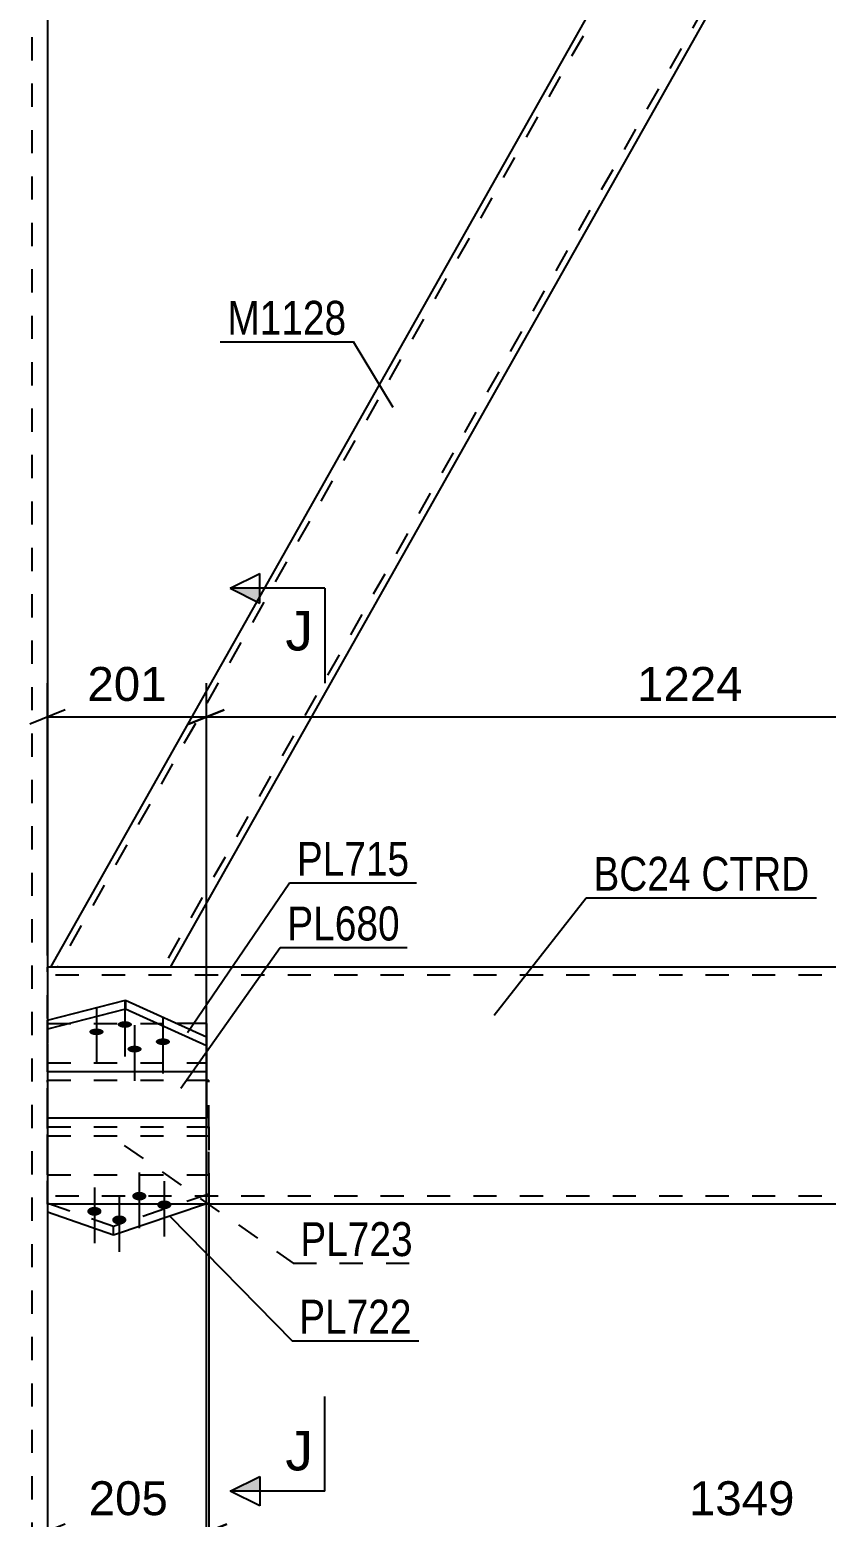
# Model space of a CAD drawing. Header units: millimetres. Extents: x -424 to 417, y -243 to 351.
# Drawn here: x -273.5 to -206.2, y 35.4 to 161 of the extents above; entities that cross this region are included whole.
import ezdxf

# ---------------------------------------------------------------- set-up
doc = ezdxf.new("R2010")
doc.units = ezdxf.units.MM
doc.linetypes.add('DXK_LINE_DOT2', pattern=[3.9198, 1.9599, -1.9599])
doc.styles.add('Arial', font='ARIAL.TTF', dxfattribs={"height": 0.2})
doc.styles.add('Arial Narrow', font='ARIALN.TTF', dxfattribs={"height": 0.2})

# ---------------------------------------------------------------- blocks, each defined once
blk = doc.blocks.new('Part-284935898-3021 - 2944')
at = {"color": 2, "linetype": 'Continuous'}
for p, q in [((-159.46, 81.8), (-271.96, 81.81)), ((-143.89, 61.8), (-143.89, 69.33)), ((-143.89, 61.8), (-271.96, 61.81))]:
    blk.add_line(p, q, dxfattribs=at)
at = {"color": 7, "linetype": 'DXK_LINE_DOT2'}
for p, q in [((-271.96, 61.81), (-271.96, 81.81)), ((-143.89, 81.8), (-159.46, 81.8)), ((-143.89, 81.8), (-143.89, 69.33)), ((-143.89, 81.14), (-271.96, 81.14)), ((-143.89, 62.47), (-271.96, 62.47)), ((-143.89, 62.47), (-143.89, 62.52))]:
    blk.add_line(p, q, dxfattribs=at)
blk = doc.blocks.new('Part-284935898-3131 - 2944')
at = {"color": 7, "linetype": 'DXK_LINE_DOT2'}
for p, q in [((-273.29, 305.38), (-273.29, 32.65)), ((-271.96, 77.34), (-271.96, 75.31))]:
    blk.add_line(p, q, dxfattribs=at)
at = {"color": 2, "linetype": 'Continuous'}
for p, q in [((-271.96, 298.78), (-271.96, 77.34)), ((-271.96, 75.31), (-271.96, 32.65))]:
    blk.add_line(p, q, dxfattribs=at)
blk = doc.blocks.new('Part-284935898-3120 - 2944')
at = {"color": 2, "linetype": 'Continuous'}
for p, q in [((-271.96, 77.34), (-265.39, 79.03)), ((-265.39, 78.28), (-271.96, 76.59)), ((-265.39, 79.03), (-258.55, 75.93)), ((-265.39, 79.03), (-265.39, 78.28)), ((-258.55, 75.18), (-265.39, 78.28)), ((-271.96, 75.31), (-271.96, 77.34)), ((-258.55, 75.93), (-258.55, 72.99)), ((-258.55, 72.99), (-271.96, 72.99))]:
    blk.add_line(p, q, dxfattribs=at)
at = {"color": 7, "linetype": 'DXK_LINE_DOT2'}
for p, q in [((-271.96, 72.99), (-271.96, 76.59)), ((-271.96, 73.74), (-258.55, 73.74))]:
    blk.add_line(p, q, dxfattribs=at)
blk = doc.blocks.new('Part-284935898-3149 - 2944')
at = {"color": 7, "linetype": 'DXK_LINE_DOT2'}
for p, q in [((-271.96, 68.33), (-258.33, 68.33)), ((-271.96, 68.33), (-271.96, 61.13)), ((-258.33, 68.33), (-258.33, 61.9)), ((-271.96, 67.58), (-258.33, 67.58)), ((-266.39, 59.93), (-271.96, 61.88)), ((-258.33, 62.65), (-266.39, 59.93)), ((-258.33, 61.9), (-258.61, 61.81)), ((-266.39, 59.18), (-266.39, 59.93))]:
    blk.add_line(p, q, dxfattribs=at)
at = {"color": 2, "linetype": 'Continuous'}
for p, q in [((-258.61, 61.81), (-266.39, 59.18)), ((-266.39, 59.18), (-271.96, 61.13))]:
    blk.add_line(p, q, dxfattribs=at)
blk = doc.blocks.new('Bolt-284935898-3191 - 2944')
at = {"linetype": 'Continuous'}
for points in [[(-267.83, 76.63), (-267.71, 76.63), (-267.59, 76.61), (-267.48, 76.58), (-267.38, 76.54), (-267.31, 76.5), (-267.26, 76.44), (-267.23, 76.39), (-267.23, 76.33), (-267.26, 76.27), (-267.31, 76.22), (-267.38, 76.17), (-267.48, 76.13), (-267.59, 76.1), (-267.71, 76.09), (-267.83, 76.08), (-267.95, 76.09), (-268.07, 76.1), (-268.18, 76.13), (-268.28, 76.17), (-268.35, 76.22), (-268.4, 76.27), (-268.43, 76.33), (-268.43, 76.39), (-268.4, 76.44), (-268.35, 76.5), (-268.28, 76.54), (-268.18, 76.58), (-268.07, 76.61), (-267.95, 76.63)], [(-265.44, 77.25), (-265.31, 77.24), (-265.19, 77.23), (-265.08, 77.2), (-264.99, 77.16), (-264.92, 77.11), (-264.87, 77.06), (-264.84, 77), (-264.84, 76.95), (-264.87, 76.89), (-264.92, 76.84), (-264.99, 76.79), (-265.08, 76.75), (-265.19, 76.72), (-265.31, 76.71), (-265.44, 76.7), (-265.56, 76.71), (-265.68, 76.72), (-265.79, 76.75), (-265.88, 76.79), (-265.96, 76.84), (-266.01, 76.89), (-266.03, 76.95), (-266.03, 77), (-266.01, 77.06), (-265.96, 77.11), (-265.88, 77.16), (-265.79, 77.2), (-265.68, 77.23), (-265.56, 77.24)], [(-262.22, 75.8), (-262.1, 75.8), (-261.98, 75.78), (-261.87, 75.75), (-261.77, 75.71), (-261.7, 75.66), (-261.65, 75.61), (-261.62, 75.55), (-261.62, 75.49), (-261.65, 75.43), (-261.7, 75.38), (-261.77, 75.33), (-261.87, 75.29), (-261.98, 75.26), (-262.1, 75.24), (-262.22, 75.24), (-262.35, 75.24), (-262.46, 75.26), (-262.57, 75.29), (-262.67, 75.33), (-262.74, 75.38), (-262.79, 75.43), (-262.82, 75.49), (-262.82, 75.55), (-262.79, 75.61), (-262.74, 75.66), (-262.67, 75.71), (-262.57, 75.75), (-262.46, 75.78), (-262.35, 75.8)], [(-264.61, 75.19), (-264.49, 75.18), (-264.37, 75.16), (-264.26, 75.13), (-264.17, 75.09), (-264.09, 75.04), (-264.04, 74.99), (-264.02, 74.93), (-264.02, 74.87), (-264.04, 74.81), (-264.09, 74.76), (-264.17, 74.71), (-264.26, 74.67), (-264.37, 74.64), (-264.49, 74.62), (-264.61, 74.62), (-264.74, 74.62), (-264.86, 74.64), (-264.97, 74.67), (-265.06, 74.71), (-265.13, 74.76), (-265.18, 74.81), (-265.21, 74.87), (-265.21, 74.93), (-265.18, 74.99), (-265.13, 75.04), (-265.06, 75.09), (-264.97, 75.13), (-264.86, 75.16), (-264.74, 75.18)]]:
    blk.add_hatch(color=1, dxfattribs=at).paths.add_polyline_path(points)
at = {"color": 1, "linetype": 'Continuous'}
for p, q in [((-267.83, 78.36), (-267.83, 73.66)), ((-265.44, 78.98), (-265.44, 74.28)), ((-264.61, 76.91), (-264.61, 72.21)), ((-262.22, 77.53), (-262.22, 72.83))]:
    blk.add_line(p, q, dxfattribs=at)
blk = doc.blocks.new('Bolt-284935898-3211 - 2944')
at = {"linetype": 'Continuous'}
for points in [[(-264.21, 62.84), (-264.08, 62.84), (-263.96, 62.81), (-263.85, 62.77), (-263.76, 62.72), (-263.69, 62.66), (-263.64, 62.59), (-263.61, 62.52), (-263.61, 62.44), (-263.64, 62.37), (-263.69, 62.3), (-263.76, 62.24), (-263.85, 62.19), (-263.96, 62.15), (-264.08, 62.12), (-264.21, 62.12), (-264.33, 62.12), (-264.45, 62.15), (-264.56, 62.19), (-264.65, 62.24), (-264.73, 62.3), (-264.78, 62.37), (-264.8, 62.44), (-264.8, 62.52), (-264.78, 62.59), (-264.73, 62.66), (-264.65, 62.72), (-264.56, 62.77), (-264.45, 62.81), (-264.33, 62.84)], [(-268, 61.57), (-267.88, 61.56), (-267.76, 61.54), (-267.65, 61.5), (-267.56, 61.45), (-267.48, 61.39), (-267.43, 61.31), (-267.41, 61.24), (-267.41, 61.16), (-267.43, 61.08), (-267.48, 61.01), (-267.56, 60.95), (-267.65, 60.9), (-267.76, 60.86), (-267.88, 60.83), (-268, 60.82), (-268.13, 60.83), (-268.25, 60.86), (-268.36, 60.9), (-268.45, 60.95), (-268.52, 61.01), (-268.57, 61.08), (-268.6, 61.16), (-268.6, 61.24), (-268.57, 61.31), (-268.52, 61.39), (-268.45, 61.45), (-268.36, 61.5), (-268.25, 61.54), (-268.13, 61.56)], [(-262.1, 62.12), (-261.98, 62.11), (-261.86, 62.09), (-261.75, 62.05), (-261.65, 62), (-261.58, 61.93), (-261.53, 61.86), (-261.5, 61.79), (-261.5, 61.71), (-261.53, 61.64), (-261.58, 61.56), (-261.65, 61.5), (-261.75, 61.45), (-261.86, 61.41), (-261.98, 61.39), (-262.1, 61.38), (-262.22, 61.39), (-262.34, 61.41), (-262.45, 61.45), (-262.55, 61.5), (-262.62, 61.56), (-262.67, 61.64), (-262.7, 61.71), (-262.7, 61.79), (-262.67, 61.86), (-262.62, 61.93), (-262.55, 62), (-262.45, 62.05), (-262.34, 62.09), (-262.22, 62.11)], [(-265.9, 60.85), (-265.77, 60.84), (-265.65, 60.82), (-265.54, 60.78), (-265.45, 60.72), (-265.38, 60.66), (-265.33, 60.59), (-265.3, 60.51), (-265.3, 60.43), (-265.33, 60.35), (-265.38, 60.28), (-265.45, 60.21), (-265.54, 60.16), (-265.65, 60.12), (-265.77, 60.1), (-265.9, 60.09), (-266.02, 60.1), (-266.14, 60.12), (-266.25, 60.16), (-266.34, 60.21), (-266.42, 60.28), (-266.47, 60.35), (-266.49, 60.43), (-266.49, 60.51), (-266.47, 60.59), (-266.42, 60.66), (-266.34, 60.72), (-266.25, 60.78), (-266.14, 60.82), (-266.02, 60.84)]]:
    blk.add_hatch(color=1, dxfattribs=at).paths.add_polyline_path(points)
at = {"color": 1, "linetype": 'Continuous'}
for p, q in [((-264.21, 64.48), (-264.21, 59.79)), ((-268, 63.2), (-268, 58.5)), ((-262.1, 63.75), (-262.1, 59.06)), ((-265.9, 62.47), (-265.9, 57.77))]:
    blk.add_line(p, q, dxfattribs=at)
blk = doc.blocks.new('Part-284935898-6391 - 2944')
at = {"color": 2, "linetype": 'Continuous'}
for p, q in [((-215.51, 181.47), (-271.71, 81.81)), ((-210.46, 172.51), (-215.51, 181.47)), ((-210.46, 172.51), (-261.6, 81.81))]:
    blk.add_line(p, q, dxfattribs=at)
at = {"color": 7, "linetype": 'DXK_LINE_DOT2'}
for p, q in [((-215.2, 180.93), (-271.09, 81.81)), ((-210.77, 173.06), (-262.22, 81.81)), ((-261.6, 81.81), (-271.71, 81.81))]:
    blk.add_line(p, q, dxfattribs=at)
blk = doc.blocks.new('Part-284935898-6398 - 2944')
at = {"color": 7, "linetype": 'DXK_LINE_DOT2'}
for p, q in [((-271.96, 69.06), (-271.96, 77.06)), ((-271.96, 77.06), (-261.03, 77.06)), ((-258.55, 75.93), (-258.55, 72.99))]:
    blk.add_line(p, q, dxfattribs=at)
at = {"color": 2, "linetype": 'Continuous'}
for p, q in [((-258.55, 77.06), (-261.03, 77.06)), ((-258.55, 77.06), (-258.55, 75.93)), ((-258.55, 72.99), (-258.55, 69.06)), ((-258.55, 69.06), (-271.96, 69.06))]:
    blk.add_line(p, q, dxfattribs=at)
blk = doc.blocks.new('Part-284935898-6410 - 2944')
at = {"color": 7, "linetype": 'DXK_LINE_DOT2'}
for p, q in [((-271.96, 64.27), (-271.96, 72.27)), ((-271.96, 72.27), (-258.33, 72.27)), ((-258.33, 64.27), (-258.33, 72.27)), ((-271.96, 64.27), (-258.33, 64.27))]:
    blk.add_line(p, q, dxfattribs=at)
blk = doc.blocks.new('StraightDimension-284935898-10468 - 2944')
at = {"color": 7, "linetype": 'Continuous'}
for p, q in [((-271.96, 82.81), (-271.96, 105.8)), ((-258.55, 5.21), (-258.55, 105.8)), ((-270.46, 103.55), (-273.46, 102.35)), ((-260.05, 102.35), (-257.05, 103.55)), ((-271.96, 102.95), (-258.55, 102.95))]:
    blk.add_line(p, q, dxfattribs=at)
at = {"color": 0}
blk.add_wipeout([(-261.32, 103.7), (-261.32, 107.9), (-269.19, 107.9), (-269.19, 103.7)], dxfattribs=at)
at = {"color": 3, "style": 'Arial'}
blk.add_text('201', height=2.865, dxfattribs=at).set_placement((-268.59, 104.3))
blk = doc.blocks.new('StraightDimension-284935898-10467 - 2944')
at = {"color": 7, "linetype": 'Continuous'}
for p, q in [((-258.55, 5.21), (-258.55, 105.8)), ((-176.93, 76.48), (-176.93, 105.8)), ((-257.05, 103.55), (-260.05, 102.35)), ((-178.43, 102.35), (-175.43, 103.55)), ((-258.55, 102.95), (-176.93, 102.95))]:
    blk.add_line(p, q, dxfattribs=at)
at = {"color": 0}
blk.add_wipeout([(-212.7, 103.7), (-212.7, 107.9), (-222.79, 107.9), (-222.79, 103.7)], dxfattribs=at)
at = {"color": 3, "style": 'Arial'}
blk.add_text('1224', height=2.865, dxfattribs=at).set_placement((-222.19, 104.3))
blk = doc.blocks.new('StraightDimension-284935898-10396 - 2944')
at = {"color": 7, "linetype": 'Continuous'}
for p, q in [((-168.4, 65.94), (-168.4, 31.79)), ((-258.33, 64.32), (-258.33, 31.79)), ((-256.83, 34.79), (-259.83, 33.59)), ((-258.33, 34.19), (-168.4, 34.19)), ((-169.9, 33.59), (-166.9, 34.79))]:
    blk.add_line(p, q, dxfattribs=at)
at = {"color": 0}
blk.add_wipeout([(-208.31, 34.94), (-208.31, 39.14), (-218.41, 39.14), (-218.41, 34.94)], dxfattribs=at)
at = {"color": 3, "style": 'Arial'}
blk.add_text('1349', height=2.865, dxfattribs=at).set_placement((-217.81, 35.54))
blk = doc.blocks.new('StraightDimension-284935898-9864 - 2944')
at = {"color": 7, "linetype": 'Continuous'}
for p, q in [((-115.32, 60.3), (-116.52, 63.3)), ((-142.89, 61.8), (-105.73, 61.8)), ((-115.92, 9.21), (-115.92, 61.8)), ((-116.52, 10.71), (-115.32, 7.71)), ((-270.96, 9.21), (-112.4, 9.21))]:
    blk.add_line(p, q, dxfattribs=at)
at = {"color": 0}
blk.add_wipeout([(-116.67, 40.56), (-120.87, 40.56), (-120.87, 30.46), (-116.67, 30.46)], dxfattribs=at)
at = {"color": 3, "style": 'Arial'}
blk.add_text('4637', height=2.865, rotation=90.0002, dxfattribs=at).set_placement((-117.27, 31.06))
at = {"color": 0, "linetype": 'Continuous'}
for points in [[(-105.13, 62.4), (-105.13, 66.6), (-115.22, 66.6), (-115.22, 62.4)], [(-111.8, 9.81), (-111.8, 14.01), (-115.22, 14.01), (-115.22, 9.81)]]:
    blk.add_wipeout(points, dxfattribs=at)
at = {"color": 3, "linetype": 'Continuous', "style": 'Arial'}
for s, height, p in [('4637', 2.865, (-114.62, 63)), ('0', 2.87, (-114.62, 10.41))]:
    blk.add_text(s, height=height, dxfattribs=at).set_placement(p)
blk = doc.blocks.new('StraightDimension-284935898-10397 - 2944')
at = {"color": 7, "linetype": 'Continuous'}
for p, q in [((-258.33, 64.32), (-258.33, 31.79)), ((-271.96, 60.81), (-271.96, 31.79)), ((-270.46, 34.79), (-273.46, 33.59)), ((-271.96, 34.19), (-258.33, 34.19)), ((-259.83, 33.59), (-256.83, 34.79))]:
    blk.add_line(p, q, dxfattribs=at)
at = {"color": 0}
blk.add_wipeout([(-261.21, 34.94), (-261.21, 39.14), (-269.08, 39.14), (-269.08, 34.94)], dxfattribs=at)
at = {"color": 3, "style": 'Arial'}
blk.add_text('205', height=2.865, dxfattribs=at).set_placement((-268.48, 35.54))
blk = doc.blocks.new('Mark-284935898-3017 - 2944')
at = {"color": 0}
for points in [[(-217.66, 88.27), (-217.66, 91.27), (-225.88, 91.27), (-225.88, 88.27)], [(-207.64, 88.27), (-207.64, 91.27), (-216.76, 91.27), (-216.76, 88.27)]]:
    blk.add_wipeout(points, dxfattribs=at)
for points in [[(-217.66, 88.27), (-217.66, 91.27), (-225.88, 91.27), (-225.88, 88.27)], [(-207.64, 88.27), (-207.64, 91.27), (-216.76, 91.27), (-216.76, 88.27)]]:
    blk.add_wipeout(points, dxfattribs=at)
at = {"color": 30, "linetype": 'Continuous'}
for p, q in [((-234.26, 77.75), (-226.48, 87.67)), ((-226.48, 87.67), (-207.04, 87.67))]:
    blk.add_line(p, q, dxfattribs=at)
at = {"color": 3, "style": 'Arial Narrow'}
for s, p in [('BC24', (-225.88, 88.27)), ('CTRD', (-216.76, 88.27))]:
    blk.add_text(s, height=2.863, dxfattribs=at).set_placement(p)
blk = doc.blocks.new('Mark-284935898-10611 - 2944')
at = {"color": 0}
blk.add_wipeout([(-241.42, 89.53), (-241.42, 92.53), (-250.92, 92.53), (-250.92, 89.53)], dxfattribs=at)
blk.add_wipeout([(-241.42, 89.53), (-241.42, 92.53), (-250.92, 92.53), (-250.92, 89.53)], dxfattribs=at)
at = {"color": 30, "linetype": 'Continuous'}
for p, q in [((-260.13, 76.3), (-251.52, 88.93)), ((-251.52, 88.93), (-240.82, 88.93))]:
    blk.add_line(p, q, dxfattribs=at)
at = {"color": 3, "style": 'Arial Narrow'}
blk.add_text('PL715', height=2.863, dxfattribs=at).set_placement((-250.92, 89.53))
blk = doc.blocks.new('SectionMark-284935898-13411 - 2944')
at = {"linetype": 'Continuous'}
for points in [[(-254.05, 113.81), (-254.05, 112.56), (-256.55, 113.81)], [(-254.05, 38.82), (-254.05, 37.57), (-256.55, 37.57)]]:
    blk.add_hatch(color=6, dxfattribs=at).paths.add_polyline_path(points)
at = {"color": 6, "linetype": 'Continuous'}
for p, q in [((-256.55, 113.81), (-254.05, 115.06)), ((-254.05, 112.56), (-254.05, 115.06)), ((-248.55, 113.81), (-256.55, 113.81)), ((-256.55, 113.81), (-254.05, 112.56)), ((-248.55, 113.81), (-248.55, 105.81)), ((-248.55, 37.57), (-248.55, 45.57)), ((-256.55, 37.57), (-254.05, 38.82)), ((-254.05, 38.82), (-254.05, 36.32)), ((-248.55, 37.57), (-256.55, 37.57)), ((-254.05, 36.32), (-256.55, 37.57))]:
    blk.add_line(p, q, dxfattribs=at)
at = {"color": 0, "linetype": 'Continuous'}
for points in [[(-249.55, 108.56), (-249.55, 112.06), (-251.88, 112.06), (-251.88, 108.56)], [(-249.55, 39.32), (-249.55, 42.82), (-251.88, 42.82), (-251.88, 39.32)]]:
    blk.add_wipeout(points, dxfattribs=at)
at = {"color": 3, "linetype": 'Continuous', "style": 'Arial'}
for p in [(-251.88, 108.56), (-251.88, 39.32)]:
    blk.add_text('J', height=3.34, dxfattribs=at).set_placement(p)
blk = doc.blocks.new('Mark-284935898-10059 - 2944')
at = {"color": 0}
blk.add_wipeout([(-246.73, 135.22), (-246.73, 138.22), (-256.78, 138.22), (-256.78, 135.22)], dxfattribs=at)
blk.add_wipeout([(-246.73, 135.22), (-246.73, 138.22), (-256.78, 138.22), (-256.78, 135.22)], dxfattribs=at)
at = {"color": 30, "linetype": 'Continuous'}
for p in [(-257.38, 134.62), (-242.77, 129.07)]:
    blk.add_line(p, (-246.13, 134.62), dxfattribs=at)
at = {"color": 3, "style": 'Arial Narrow'}
blk.add_text('M1128', height=2.863, dxfattribs=at).set_placement((-256.78, 135.22))
blk = doc.blocks.new('Mark-284935898-10614 - 2944')
at = {"color": 0}
blk.add_wipeout([(-241.22, 50.87), (-241.22, 53.87), (-250.72, 53.87), (-250.72, 50.87)], dxfattribs=at)
blk.add_wipeout([(-241.22, 50.87), (-241.22, 53.87), (-250.72, 53.87), (-250.72, 50.87)], dxfattribs=at)
at = {"color": 30, "linetype": 'Continuous'}
for p, q in [((-261.64, 60.78), (-251.32, 50.27)), ((-251.32, 50.27), (-240.62, 50.27))]:
    blk.add_line(p, q, dxfattribs=at)
at = {"color": 3, "style": 'Arial Narrow'}
blk.add_text('PL722', height=2.863, dxfattribs=at).set_placement((-250.72, 50.87))
blk = doc.blocks.new('Mark-284935898-10617 - 2944')
at = {"color": 0}
blk.add_wipeout([(-242.21, 84.07), (-242.21, 87.07), (-251.72, 87.07), (-251.72, 84.07)], dxfattribs=at)
blk.add_wipeout([(-242.21, 84.07), (-242.21, 87.07), (-251.72, 87.07), (-251.72, 84.07)], dxfattribs=at)
at = {"color": 30, "linetype": 'Continuous'}
for p, q in [((-260.7, 71.61), (-252.32, 83.47)), ((-252.32, 83.47), (-241.61, 83.47))]:
    blk.add_line(p, q, dxfattribs=at)
at = {"color": 3, "style": 'Arial Narrow'}
blk.add_text('PL680', height=2.863, dxfattribs=at).set_placement((-251.72, 84.07))
blk = doc.blocks.new('Mark-284935898-10620 - 2944')
at = {"color": 0}
blk.add_wipeout([(-241.11, 57.42), (-241.11, 60.42), (-250.62, 60.42), (-250.62, 57.42)], dxfattribs=at)
blk.add_wipeout([(-241.11, 57.42), (-241.11, 60.42), (-250.62, 60.42), (-250.62, 57.42)], dxfattribs=at)
at = {"color": 30, "linetype": 'DXK_LINE_DOT2'}
for p, q in [((-265.5, 66.77), (-251.22, 56.82)), ((-251.22, 56.82), (-240.51, 56.82))]:
    blk.add_line(p, q, dxfattribs=at)
at = {"color": 3, "style": 'Arial Narrow'}
blk.add_text('PL723', height=2.863, dxfattribs=at).set_placement((-250.62, 57.42))

msp = doc.modelspace()

# ---------------------------------------------------------------- block references
for name in ['Part-284935898-3131 - 2944', 'Part-284935898-6391 - 2944', 'Part-284935898-3021 - 2944', 'Part-284935898-3120 - 2944', 'Bolt-284935898-3191 - 2944', 'Part-284935898-6398 - 2944', 'Part-284935898-6410 - 2944', 'Part-284935898-3149 - 2944', 'Bolt-284935898-3211 - 2944']:
    msp.add_blockref(name, (0, 0))

# ---------------------------------------------------------------- next in the draw order: block references
for name in ['Mark-284935898-10059 - 2944', 'StraightDimension-284935898-10468 - 2944']:
    msp.add_blockref(name, (0, 0))

# ---------------------------------------------------------------- next in the draw order: block references
msp.add_blockref('StraightDimension-284935898-10467 - 2944', (0, 0))

# ---------------------------------------------------------------- next in the draw order: block references
for name in ['Mark-284935898-10611 - 2944', 'Mark-284935898-3017 - 2944', 'StraightDimension-284935898-10396 - 2944']:
    msp.add_blockref(name, (0, 0))

# ---------------------------------------------------------------- next in the draw order: block references
msp.add_blockref('StraightDimension-284935898-9864 - 2944', (0, 0))

# ---------------------------------------------------------------- next in the draw order: block references
msp.add_blockref('StraightDimension-284935898-10397 - 2944', (0, 0))

# ---------------------------------------------------------------- next in the draw order: block references
msp.add_blockref('SectionMark-284935898-13411 - 2944', (0, 0))

# ---------------------------------------------------------------- next in the draw order: block references
for name in ['Mark-284935898-10617 - 2944', 'Mark-284935898-10614 - 2944']:
    msp.add_blockref(name, (0, 0))

# ---------------------------------------------------------------- next in the draw order: block references
msp.add_blockref('Mark-284935898-10620 - 2944', (0, 0))

doc.saveas('drawing.dxf')
